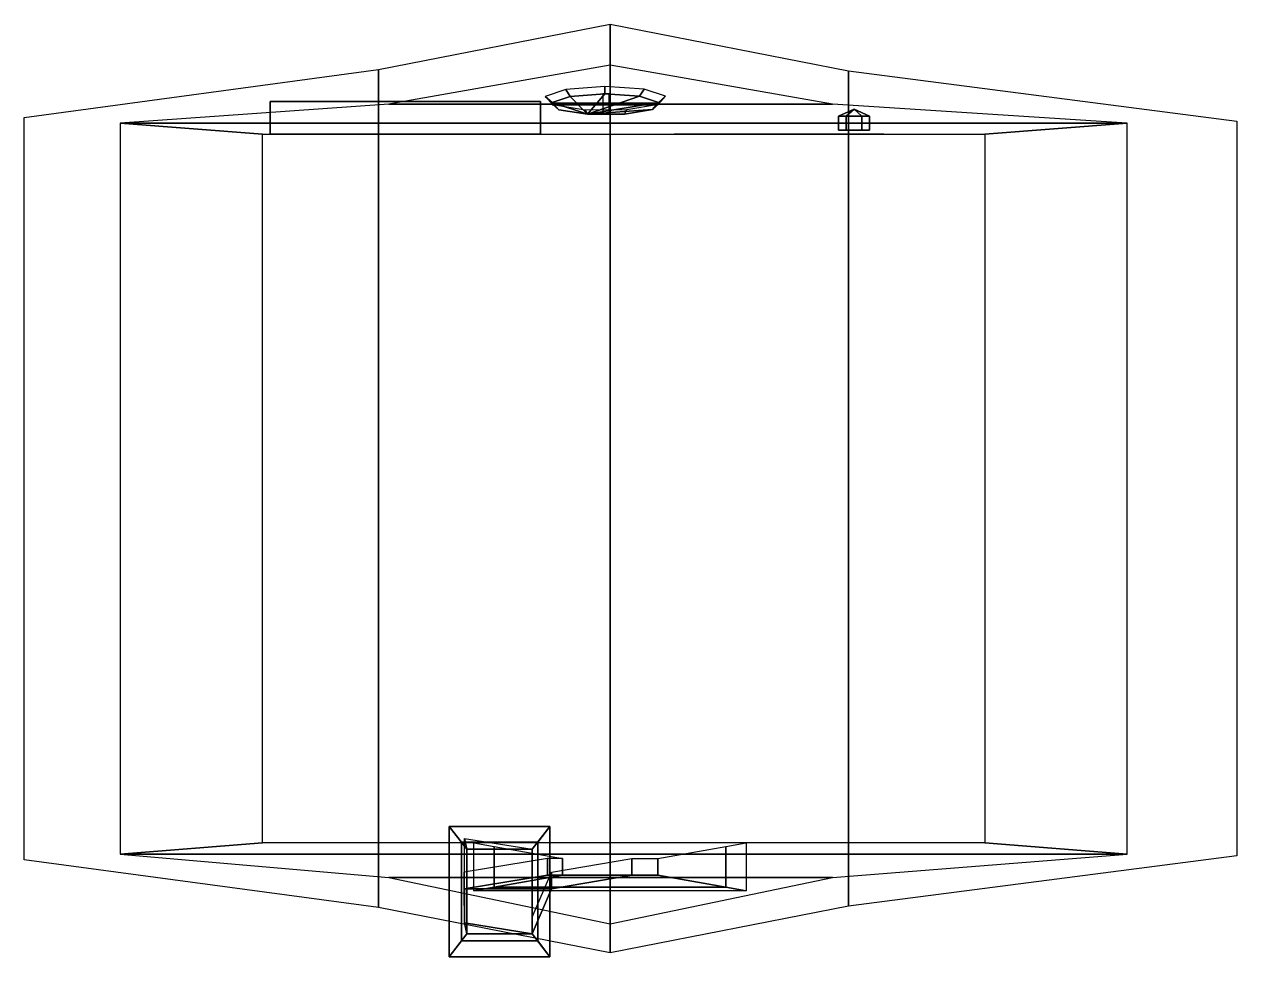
# Model space of a CAD drawing. Header units: metres. Extents: x -87 to 91, y -71 to 66.
import ezdxf

# ---------------------------------------------------------------- set-up
doc = ezdxf.new("R2010")
doc.units = ezdxf.units.M

msp = doc.modelspace()

# ---------------------------------------------------------------- linework, layer by layer
at = {"layer": 'Cheminee', "color": 3}
for points in [[(-22.026854, -67.331673, 110.320251), (-22.026854, -54.931664, 110.320251), (-24.626856, -51.573322, 111.320251), (-24.626856, -70.69001, 111.320251)], [(-22.026854, -54.931664, 110.320251), (-12.426857, -54.931664, 110.320251), (-9.826855, -51.573322, 111.320251), (-24.626856, -51.573322, 111.320251)], [(-24.626856, -70.69001, 111.320251), (-24.626856, -51.573322, 111.320251), (-24.626856, -51.573322, 117.520256), (-24.626856, -70.69001, 117.520256)], [(-24.626856, -51.573322, 111.320251), (-9.826855, -51.573322, 111.320251), (-9.826855, -51.573322, 117.520256), (-24.626856, -51.573322, 117.520256)], [(-24.626856, -70.69001, 117.520256), (-24.626856, -51.573322, 117.520256), (-22.826855, -53.898327, 118.320251), (-22.826855, -68.365005, 118.320251)], [(-24.626856, -51.573322, 117.520256), (-9.826855, -51.573322, 117.520256), (-11.626855, -53.898327, 118.320251), (-22.826855, -53.898327, 118.320251)], [(-12.426857, -54.931664, 110.320251), (-12.426857, -67.331673, 110.320251), (-9.826855, -70.69001, 111.320251), (-9.826855, -51.573322, 111.320251)], [(-9.826855, -51.573322, 117.520256), (-9.826855, -70.69001, 117.520256), (-11.626855, -68.365005, 118.320251), (-11.626855, -53.898327, 118.320251)], [(-9.826855, -51.573322, 111.320251), (-9.826855, -70.69001, 111.320251), (-9.826855, -70.69001, 117.520256), (-9.826855, -51.573322, 117.520256)], [(-22.373144, -53.331661, 82.879738), (-12.426857, -54.931664, 93.92025), (-12.426857, -54.931664, 110.320251), (-22.026854, -54.931664, 110.320251)], [(-22.373144, -65.724998, 82.879738), (-22.373144, -53.331661, 82.879738), (-22.026854, -54.931664, 110.320251), (-22.026854, -67.331673, 110.320251)], [(-11.626855, -53.898327, 118.320251), (-11.626855, -68.365005, 118.320251), (-22.826855, -68.365005, 118.320251), (-22.826855, -53.898327, 118.320251)], [(-12.426857, -54.931664, 93.92025), (-12.426857, -67.324989, 93.92025), (-12.426857, -67.331673, 110.320251), (-12.426857, -54.931664, 110.320251)], [(-12.426857, -67.324989, 93.92025), (-22.373144, -65.724998, 82.879738), (-22.026854, -67.331673, 110.320251), (-12.426857, -67.331673, 110.320251)], [(-12.426857, -67.331673, 110.320251), (-22.026854, -67.331673, 110.320251), (-24.626856, -70.69001, 111.320251), (-9.826855, -70.69001, 111.320251)], [(-9.826855, -70.69001, 117.520256), (-24.626856, -70.69001, 117.520256), (-22.826855, -68.365005, 118.320251), (-11.626855, -68.365005, 118.320251)], [(-9.826855, -70.69001, 111.320251), (-24.626856, -70.69001, 111.320251), (-24.626856, -70.69001, 117.520256), (-9.826855, -70.69001, 117.520256)]]:
    msp.add_3dface(points, dxfattribs=at)
at = {"layer": 'Cheminee2', "color": 4}
for points in [[(-21.000006, -61.000004), (-21.000006, -54), (-18.000002, -54.525002, 23), (-18.000002, -60.475002, 23)], [(-18.000002, -60.475002, 23), (-18.000002, -54.525002, 23), (-8.000003, -56.275002, 31), (-8.000003, -58.725002, 31)], [(15.999996, -54.525002, 23), (15.999996, -60.475002, 23), (5.999997, -58.725002, 31), (5.999997, -56.275002, 31)], [(19, -54), (19, -61.000004), (15.999996, -60.475002, 23), (15.999996, -54.525002, 23)], [(-10.208855, -58.725002, 44.76733), (-10.208855, -56.275002, 44.76733), (-22.419191, -58.275002, 57.208237), (-22.419191, -60.724998, 57.208237)], [(-8.000003, -58.725002, 31), (-8.000003, -56.275002, 31), (-10.208855, -56.275002, 44.76733), (-10.208855, -58.725002, 44.76733)], [(2.208849, -56.275002, 51.23267), (2.208849, -58.725002, 51.23267), (-9.580812, -60.724998, 62.791759), (-9.580812, -58.275002, 62.791759)], [(5.999997, -56.275002, 31), (5.999997, -58.725002, 31), (2.208849, -58.725002, 51.23267), (2.208849, -56.275002, 51.23267)], [(-22.419191, -60.724998, 57.208237), (-22.419191, -58.275002, 57.208237), (-22.373144, -63.275002, 82.879738), (-22.373144, -65.724998, 82.879738)], [(2.208849, -58.725002, 51.23267), (-10.208855, -58.725002, 44.76733), (-22.419191, -60.724998, 57.208237), (-9.580812, -60.724998, 62.791759)], [(15.999996, -60.475002, 23), (-18.000002, -60.475002, 23), (-8.000003, -58.725002, 31), (5.999997, -58.725002, 31)], [(-9.580812, -58.275002, 62.791759), (-9.580812, -60.724998, 62.791759), (-12.426857, -67.324989, 93.92025), (-12.426857, -64.875, 93.92025)], [(5.999997, -58.725002, 31), (-8.000003, -58.725002, 31), (-10.208855, -58.725002, 44.76733), (2.208849, -58.725002, 51.23267)], [(19, -61.000004), (-21.000006, -61.000004), (-18.000002, -60.475002, 23), (15.999996, -60.475002, 23)], [(-9.580812, -60.724998, 62.791759), (-22.419191, -60.724998, 57.208237), (-22.373144, -65.724998, 82.879738), (-12.426857, -67.324989, 93.92025)]]:
    msp.add_3dface(points, dxfattribs=at)
at = {"layer": 'Fenetre', "color": 6}
for points in [[(-12.200007, 49.999996, 17.799999), (-12.200007, 49.999996, 39.399998), (-49.600002, 49.999996, 39.399998), (-49.600002, 49.999996, 17.799999)], [(-33.400024, 49.999996, 20.399992), (-33.400024, 49.999996, 36.399998), (-48.000004, 49.999996, 36.399998), (-48.000004, 49.999996, 20.399992)], [(-14.00001, 49.999996, 36.399998), (-29.800005, 49.999996, 36.399998), (-29.800005, 49.999996, 20.600006), (-14.00001, 49.999996, 20.600006)]]:
    msp.add_3dface(points, dxfattribs=at)
at = {"layer": 'Fenetre2', "color": 1}
for points in [[(-1.773448, 56.979507, 82.472183), (-7.508677, 56.559555, 80.360947), (-6.837474, 55.539066, 79.792587), (-1.764904, 55.910496, 81.659889)], [(4.003655, 56.582001, 80.473785), (-1.773448, 56.979507, 82.472183), (-1.764904, 55.910496, 81.659889), (3.344703, 55.558918, 79.892387)], [(-7.508677, 56.559555, 80.360947), (-10.518454, 55.518646, 75.127953), (-9.499497, 54.618427, 75.164215), (-6.837474, 55.539066, 79.792587)], [(-10.518454, 55.518646, 75.127953), (-9.394471, 54.343834, 69.221771), (-8.505382, 53.579353, 69.940453), (-9.499497, 54.618427, 75.164215)], [(-4.320288, 52.908043, 66.565536), (-6.837475, 55.539066, 79.792587), (-9.499497, 54.618427, 75.164215)], [(-4.320288, 52.908043, 66.565536), (-1.764903, 55.910496, 81.659889), (-6.837475, 55.539066, 79.792587)], [(-4.320288, 52.908043, 66.565536), (3.344703, 55.558918, 79.892387), (-1.764903, 55.910496, 81.659889)], [(-4.320288, 52.908043, 66.565536), (6.100501, 54.648838, 75.317123), (3.344703, 55.558918, 79.892387)], [(-2.084904, 52.909996, 66.575356), (-1.154904, 52.909996, 66.575356), (-1.154904, 55.926102, 81.738358), (-2.084904, 55.926102, 81.738358)], [(7.119457, 55.553036, 75.300819), (4.003655, 56.582001, 80.473785), (3.344703, 55.558918, 79.892387), (6.1005, 54.648838, 75.317123)], [(6.116044, 54.374073, 69.373795), (7.119457, 55.553036, 75.300819), (6.1005, 54.648838, 75.317123), (5.213023, 53.606094, 70.074898)], [(-4.320288, 52.908043, 66.565536), (-9.499497, 54.618427, 75.164215), (-8.505382, 53.579353, 69.940453)], [(5.970501, 54.32304, 73.679207), (5.970501, 54.527885, 74.709038), (-9.479496, 54.527885, 74.709038), (-9.479496, 54.32304, 73.679207)], [(-9.394471, 54.343834, 69.221771), (-4.662655, 53.584827, 65.405975), (-4.320288, 52.908043, 66.565536), (-8.505382, 53.579353, 69.940453)], [(-4.662655, 53.584827, 65.405975), (1.462926, 53.596767, 65.466011), (1.097534, 52.918602, 66.618637), (-4.320288, 52.908043, 66.565536)], [(-4.320288, 52.908043, 66.565536), (5.213023, 53.606094, 70.074898), (6.100501, 54.648838, 75.317123)], [(-4.320288, 52.908043, 66.565536), (1.097534, 52.918602, 66.618637), (5.213023, 53.606094, 70.074898)], [(1.462926, 53.596767, 65.466011), (6.116044, 54.374073, 69.373795), (5.213023, 53.606094, 70.074898), (1.097534, 52.918602, 66.618637)]]:
    msp.add_3dface(points, dxfattribs=at)
at = {"layer": 'Murs', "color": 5}
for points in [[(31.646999, 54.400711, 70.971169), (-1.000006, 60.120804, 105.29866), (-33.483955, 54.400719, 70.971169)], [(74.918465, 51.633858, 45), (31.646999, 54.400711, 70.971169), (-33.483955, 54.400719, 70.971169), (-72.918472, 51.633858, 45)], [(-72.918472, -55.633862, 45), (-52.000004, -54), (-52.000004, 49.999996), (-72.918472, 51.633858, 45)], [(-72.918472, 51.633858, 45), (-52.000004, 49.999996), (54, 49.999996), (74.918465, 51.633858, 45)], [(74.918465, 51.633858, 45), (54, 49.999996), (54, -54), (74.918465, -55.633862, 45)], [(74.918465, -55.633862, 45), (54, -54), (-52.000004, -54), (-72.918472, -55.633862, 45)], [(-72.918472, -55.633862, 45), (-33.483955, -59.083153, 70.971169), (31.646999, -59.083153, 70.971169), (74.918465, -55.633862, 45)], [(-33.483955, -59.083153, 70.971169), (-1.000006, -65.879196, 105.29866), (31.646999, -59.083153, 70.971169)]]:
    msp.add_3dface(points, dxfattribs=at)
at = {"layer": 'Porte', "color": 8}
for points in [[(34.819996, 53.679581, 17.910002), (34.819996, 53.679581, 17.910002), (32.533688, 52.647182, 17.910002), (33.676842, 52.647182, 15.930002)], [(34.819996, 53.679581, 17.910002), (34.819996, 53.679581, 17.910002), (33.676838, 52.647182, 19.890001), (32.533688, 52.647182, 17.910002)], [(34.819996, 53.679581, 17.910002), (34.819996, 53.679581, 17.910002), (35.963146, 52.647182, 19.890001), (33.676838, 52.647182, 19.890001)], [(34.819996, 53.679581, 17.910002), (34.819996, 53.679581, 17.910002), (33.676842, 52.647182, 15.930002), (35.96315, 52.647182, 15.930002)], [(34.819996, 53.679581, 17.910002), (34.819996, 53.679581, 17.910002), (35.96315, 52.647182, 15.930002), (37.1063, 52.647182, 17.910002)], [(34.819996, 53.679581, 17.910002), (34.819996, 53.679581, 17.910002), (37.1063, 52.647182, 17.910002), (35.963146, 52.647182, 19.890001)], [(33.676842, 52.647182, 15.930002), (32.533688, 52.647182, 17.910002), (32.533688, 50.58239, 17.910002), (33.676842, 50.58239, 15.930002)], [(32.533688, 52.647182, 17.910002), (33.676838, 52.647182, 19.890001), (33.676838, 50.58239, 19.890001), (32.533688, 50.58239, 17.910002)], [(33.676838, 52.647182, 19.890001), (35.963146, 52.647182, 19.890001), (35.963146, 50.58239, 19.890001), (33.676838, 50.58239, 19.890001)], [(35.96315, 52.647182, 15.930002), (33.676842, 52.647182, 15.930002), (33.676842, 50.58239, 15.930002), (35.96315, 50.58239, 15.930002)], [(35.963146, 52.647182, 19.890001), (37.1063, 52.647182, 17.910002), (37.1063, 50.58239, 17.910002), (35.963146, 50.58239, 19.890001)], [(37.1063, 52.647182, 17.910002), (35.96315, 52.647182, 15.930002), (35.96315, 50.58239, 15.930002), (37.1063, 50.58239, 17.910002)], [(39.199993, 49.999996, 32), (15.078762, 49.999996, 37.587639), (8.399994, 49.999996, 31.199999)], [(39.199993, 49.999996, 32), (8.399994, 49.999996, 31.199999), (9.999994, 49.999996, 0.4)], [(39.199993, 49.999996, 32), (9.999994, 49.999996, 0.4), (36.999992, 49.999996, 0.200001)], [(39.199993, 49.999996, 32), (23.999994, 49.999996, 40), (15.078762, 49.999996, 37.587639)], [(39.199993, 49.999996, 32), (32.619297, 49.999996, 37.936676), (23.999994, 49.999996, 40)]]:
    msp.add_3dface(points, dxfattribs=at)
at = {"layer": 'Rebord', "color": 2}
for points in [[(-50.920258, 49.999996, 17.799999), (-50.920258, 49.999996, 14.789029), (-50.920258, 54.799995, 14.789029), (-50.920258, 54.799995, 17.799999)], [(-50.920258, 54.799995, 17.799999), (-50.920258, 54.799995, 14.789029), (-11.200008, 54.799995, 14.789029), (-11.200008, 54.799995, 17.799999)], [(-11.200008, 49.999996, 17.799999), (-50.920258, 49.999996, 17.799999), (-50.920258, 54.799995, 17.799999), (-11.200008, 54.799995, 17.799999)], [(-11.200008, 54.799995, 14.789029), (-50.920258, 54.799995, 14.789029), (-50.920258, 49.999996, 14.789029), (-11.200008, 49.999996, 14.789029)], [(-11.200008, 54.799995, 17.799999), (-11.200008, 54.799995, 14.789029), (-11.200008, 49.999996, 14.789029), (-11.200008, 49.999996, 17.799999)]]:
    msp.add_3dface(points, dxfattribs=at)
at = {"layer": 'Toit', "color": 7}
for points in [[(-1.000006, 66.120804, 105.29866), (-1.000006, -70.120773, 105.298668), (-35.000008, -63.48772, 71.951965), (-35.000008, 59.487732, 71.951965)], [(33.999996, 59.292637, 70.971169), (33.999996, -63.292633, 70.971169), (-1.000006, -70.120773, 105.298668), (-1.000006, 66.120804, 105.29866)], [(-35.000008, 59.487732, 71.951965), (-35.000008, -63.48772, 71.951965), (-87.000008, -56.464478, 36.643688), (-87.000008, 52.464481, 36.643688)], [(90.999992, 51.879204, 33.701332), (90.999992, -55.879208, 33.701332), (33.999996, -63.292633, 70.971169), (33.999996, 59.292637, 70.971169)]]:
    msp.add_3dface(points, dxfattribs=at)

doc.saveas('drawing.dxf')
